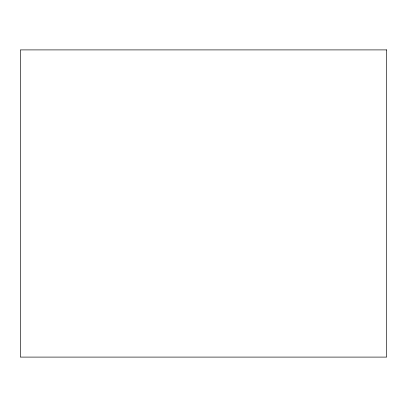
<?xml version="1.0" encoding="UTF-8"?>
<svg xmlns="http://www.w3.org/2000/svg" width="407" height="407" viewBox="0 0 407 407"><rect width="100%" height="100%" fill="white"/><g stroke="black" fill="none" stroke-linecap="round" stroke-linejoin="round"><path stroke-width="0.61" d="M386.65 49.903L20.35 49.903L20.35 357.097L386.65 357.097L386.65 49.903"/></g></svg>
